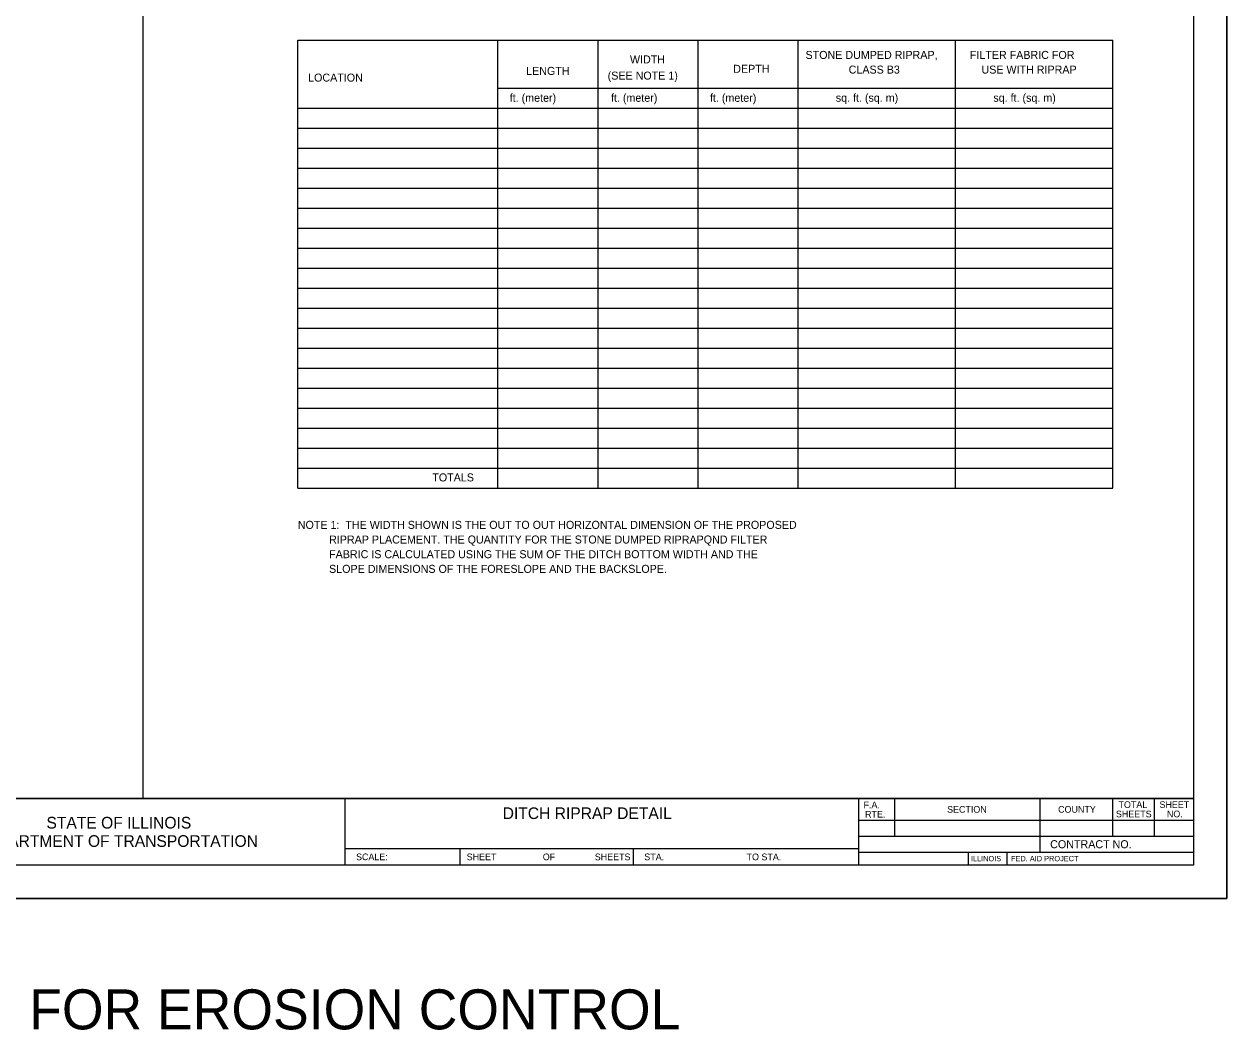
# Model space of a CAD drawing. Extents: x 56529 to 57277, y 42317 to 42806.
# Drawn here: x 56916.5 to 57277.2, y 42327 to 42628.8 of the extents above; entities that cross this region are included whole.
import ezdxf

# ---------------------------------------------------------------- set-up
doc = ezdxf.new("R2010")
doc.units = 0
for name, color, linetype in [('Design_PR_Roadway Notes', 7, 'Continuous'), ('Level 48', 7, 'Continuous'), ('Sheets_50 Reference Boundary', 7, 'Continuous'), ('Sheets_General Details', 7, 'Continuous'), ('Sheets_Printer Plotting Border', 7, 'Continuous')]:
    doc.layers.add(name, color=color, linetype=linetype)

msp = doc.modelspace()

# ---------------------------------------------------------------- linework, layer by layer
at = {"layer": 'Level 48'}
msp.add_lwpolyline([(56597.224, 42806.443), (57277.224, 42806.443), (57277.224, 42366.443), (56597.224, 42366.443)], close=True, dxfattribs=at)
at = {"layer": 'Sheets_50 Reference Boundary'}
msp.add_lwpolyline([(56637.224, 42796.439), (57267.224, 42796.439), (57267.224, 42396.443), (56637.224, 42396.443)], close=True, dxfattribs=at)
at = {"layer": 'Sheets_General Details'}
for p, q in [((57277.224, 42366.443), (57277.224, 42806.443)), ((56952.224, 42396.443), (56952.224, 42796.443)), ((56998.651, 42489.557), (56998.651, 42623.969)), ((56998.651, 42623.969), (57243.054, 42623.969)), ((57058.651, 42495.557), (57058.651, 42623.969)), ((57088.651, 42495.557), (57088.651, 42623.969)), ((57118.651, 42495.557), (57118.651, 42623.969)), ((57148.651, 42495.557), (57148.651, 42623.969)), ((57195.81, 42489.557), (57195.81, 42623.969)), ((57243.054, 42489.557), (57243.054, 42623.969)), ((57058.651, 42609.557), (57243.054, 42609.557)), ((56998.651, 42603.557), (57243.054, 42603.557)), ((56998.651, 42597.557), (57243.054, 42597.557)), ((56998.651, 42591.557), (57243.054, 42591.557)), ((56998.651, 42585.557), (57243.054, 42585.557)), ((56998.651, 42579.557), (57243.054, 42579.557)), ((56998.651, 42573.557), (57243.054, 42573.557)), ((56998.651, 42567.557), (57243.054, 42567.557)), ((56998.651, 42561.557), (57243.054, 42561.557)), ((56998.651, 42555.557), (57243.054, 42555.557)), ((56998.651, 42549.557), (57243.054, 42549.557)), ((56998.651, 42543.557), (57243.054, 42543.557)), ((56998.651, 42537.557), (57243.054, 42537.557)), ((56998.651, 42531.557), (57243.054, 42531.557)), ((56998.651, 42525.557), (57243.054, 42525.557)), ((56998.651, 42519.557), (57243.054, 42519.557)), ((56998.651, 42513.557), (57243.054, 42513.557)), ((56998.651, 42507.557), (57243.054, 42507.557)), ((56998.651, 42501.557), (57243.054, 42501.557)), ((56998.651, 42495.557), (57243.054, 42495.557)), ((57058.651, 42489.557), (57058.651, 42495.557)), ((57088.651, 42489.557), (57088.651, 42495.557)), ((57118.651, 42489.557), (57118.651, 42495.557)), ((57148.651, 42489.557), (57148.651, 42495.557)), ((56998.651, 42489.557), (57243.054, 42489.557)), ((56637.224, 42396.443), (57267.224, 42396.443)), ((57012.709, 42396.443), (57012.709, 42376.443)), ((57166.709, 42396.443), (57166.709, 42376.443)), ((57177.512, 42396.443), (57177.512, 42385.139)), ((57221.112, 42396.443), (57221.112, 42380.339)), ((57242.954, 42396.443), (57242.954, 42385.139)), ((57255.37, 42396.443), (57255.37, 42385.139)), ((57166.709, 42389.939), (57267.224, 42389.939)), ((57166.709, 42385.139), (57267.224, 42385.139)), ((57012.709, 42381.443), (57166.709, 42381.443)), ((57047.224, 42381.443), (57047.224, 42376.443)), ((57099.224, 42381.443), (57099.224, 42376.443)), ((57166.709, 42380.339), (57267.224, 42380.339)), ((57199.653, 42380.339), (57199.653, 42376.443)), ((57211.253, 42380.339), (57211.253, 42376.443)), ((57277.224, 42366.443), (56597.224, 42366.443))]:
    msp.add_line(p, q, dxfattribs=at)
msp.add_lwpolyline([(56637.224, 42796.443), (57267.224, 42796.443), (57267.224, 42376.443), (56637.224, 42376.443)], close=True, dxfattribs=at)
at = {"layer": 'Sheets_Printer Plotting Border'}
msp.add_lwpolyline([(56597.224, 42366.443), (57277.224, 42366.443), (57277.224, 42806.443), (56597.224, 42806.443)], close=True, dxfattribs=at)

# ---------------------------------------------------------------- texts
at = {"layer": 'Design_PR_Roadway Notes'}
msp.add_text('GEOTECHNICAL FABRIC FOR EROSION CONTROL', height=11.99998, dxfattribs=at).set_placement((56723.717, 42327.196))
at = {"layer": 'Sheets_General Details'}
for s, height, p in [('WIDTH', 2.4, (57098.213, 42616.95)), ('STONE DUMPED RIPRAP,', 2.39999, (57150.861, 42618.301)), ('FILTER FABRIC FOR ', 2.39999, (57200.127, 42618.301)), ('LENGTH', 2.4, (57067.087, 42613.506)), ('DEPTH', 2.4, (57129.186, 42614.131)), ('CLASS B3', 2.4, (57163.806, 42613.901)), ('USE WITH RIPRAP', 2.39999, (57203.623, 42613.901)), ('LOCATION', 2.4, (57001.718, 42611.501)), ('(SEE NOTE 1)', 2.39999, (57091.543, 42612.099)), ('ft. (meter)', 2.39999, (57062.174, 42605.449)), ('ft. (meter)', 2.39999, (57092.533, 42605.449)), ('ft. (meter)', 2.39999, (57122.207, 42605.436)), ('sq. ft. (sq. m)', 2.39999, (57159.937, 42605.457)), ('sq. ft. (sq. m)', 2.39999, (57207.181, 42605.457)), ('TOTALS', 2.4, (57038.953, 42491.567)), ('NOTE 1:  THE WIDTH SHOWN IS THE OUT TO OUT HORIZONTAL DIMENSION OF THE PROPOSED', 2.39999, (56998.617, 42477.339)), ('       RIPRAP PLACEMENT. THE QUANTITY FOR THE STONE DUMPED RIPRAPQND FILTER', 2.39999, (57001.762, 42472.939)), ('       FABRIC IS CALCULATED USING THE SUM OF THE DITCH BOTTOM WIDTH AND THE', 2.39999, (57001.762, 42468.539)), ('       SLOPE DIMENSIONS OF THE FORESLOPE AND THE BACKSLOPE.', 2.39999, (57001.762, 42464.139)), ('F.A.  ', 2, (57168.253, 42393.542)), ('TOTAL', 1.9996, (57244.722, 42393.614)), ('SHEET', 1.9996, (57257.014, 42393.614)), ('      DITCH RIPRAP DETAIL     ', 3.5, (57052.253, 42390.293)), ('RTE.', 2, (57168.716, 42390.742)), ('SECTION', 1.9996, (57193.313, 42392.189)), ('COUNTY', 1.9996, (57226.601, 42392.189)), ('SHEETS', 1.9996, (57243.934, 42390.814)), ('NO.', 1.9996, (57259.219, 42390.814)), ('STATE OF ILLINOIS', 3.50004, (56923.252, 42387.443)), ('DEPARTMENT OF TRANSPORTATION', 3.50004, (56902.155, 42381.943)), ('CONTRACT NO.      ', 2.4, (57224.22, 42381.539)), ('SCALE:          ', 2, (57016.093, 42377.943)), ('SHEET', 2, (57049.264, 42377.943)), ('OF', 2, (57072.082, 42377.943)), ('SHEETS', 2, (57087.666, 42377.943)), ('STA.', 2, (57102.523, 42377.943)), ('TO STA.', 2, (57133.189, 42377.943)), ('ILLINOIS', 1.6, (57200.439, 42377.632)), ('FED. AID PROJECT', 1.6, (57212.471, 42377.632))]:
    msp.add_text(s, height=height, dxfattribs=at).set_placement(p)

doc.saveas('drawing.dxf')
